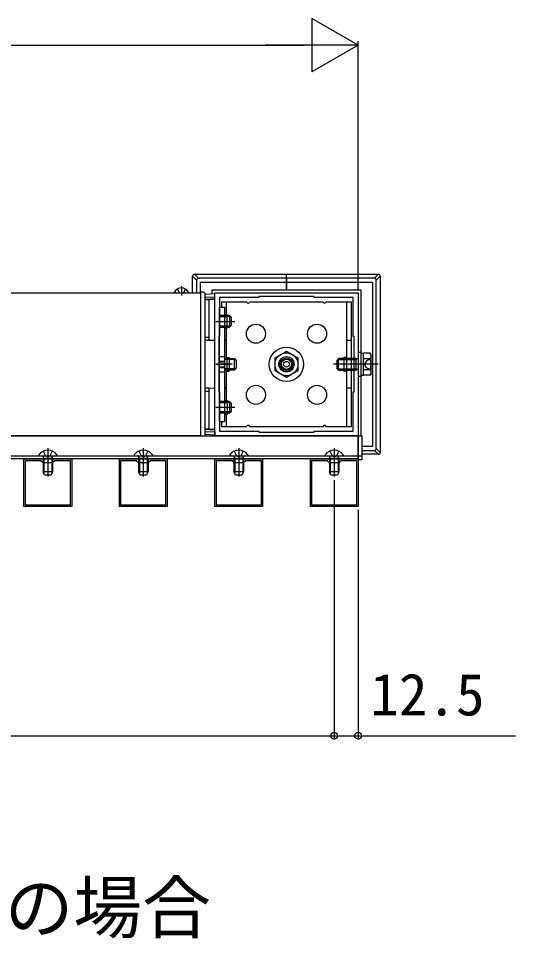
# Model space of a CAD drawing. Units: millimetres, scale not verified. Extents: x -875 to 875, y -1310 to 1300.
# Drawn here: x -321.6 to -191.4, y -218.9 to 22 of the extents above; entities that cross this region are included whole.
import ezdxf
from ezdxf.enums import TextEntityAlignment as Align

# ---------------------------------------------------------------- set-up
doc = ezdxf.new("R2010")
doc.units = ezdxf.units.MM
doc.header["$LTSCALE"] = 4
for name, color, linetype in [('0-1_USER1', 3, 'Continuous'), ('0-2_YKK_11', 7, 'Continuous'), ('0-3_YKK_12', 2, 'Continuous'), ('0-4_YKK_13', 4, 'Continuous'), ('0-5_YKK_D', 6, 'Continuous')]:
    doc.layers.add(name, color=color, linetype=linetype)
doc.styles.add('ＭＳ ゴシック', font='')
doc.styles.get('ＭＳ ゴシック').set_extended_font_data('MS Gothic')

msp = doc.modelspace()

# ---------------------------------------------------------------- linework, layer by layer
at = {"layer": '0-2_YKK_11'}
for points in [[(-270.18, -87.32), (-270.18, -49.82), (-232.68, -49.82), (-232.68, -87.32)], [(-258.68, -86.32), (-244.18, -86.32), (-244.18, -86.07), (-233.93, -86.07), (-233.93, -75.82), (-233.68, -75.82), (-233.68, -61.32), (-233.93, -61.32), (-233.93, -51.07), (-244.18, -51.07), (-244.18, -50.82), (-258.68, -50.82), (-258.68, -51.07), (-268.93, -51.07), (-268.93, -61.32), (-269.18, -61.32), (-269.18, -75.82), (-268.93, -75.82), (-268.93, -86.07), (-258.68, -86.07)], [(-307.68, -93.32), (-307.68, -105.82), (-320.179, -105.82), (-320.179, -93.32)], [(-308.08, -93.72), (-308.08, -105.42), (-319.779, -105.42), (-319.779, -93.72), (-315.779, -93.72), (-315.179, -94.32), (-312.679, -94.32), (-312.079, -93.72)], [(-282.68, -93.32), (-282.68, -105.82), (-295.179, -105.82), (-295.179, -93.32)], [(-283.08, -93.72), (-283.08, -105.42), (-294.779, -105.42), (-294.779, -93.72), (-290.779, -93.72), (-290.179, -94.32), (-287.679, -94.32), (-287.079, -93.72)], [(-257.68, -93.32), (-257.68, -105.82), (-270.179, -105.82), (-270.179, -93.32)], [(-258.08, -93.72), (-258.08, -105.42), (-269.779, -105.42), (-269.779, -93.72), (-265.779, -93.72), (-265.179, -94.32), (-262.679, -94.32), (-262.079, -93.72)], [(-232.68, -93.32), (-232.68, -105.82), (-245.179, -105.82), (-245.179, -93.32)], [(-233.08, -93.72), (-233.08, -105.42), (-244.779, -105.42), (-244.779, -93.72), (-240.779, -93.72), (-240.179, -94.32), (-237.679, -94.32), (-237.079, -93.72)]]:
    msp.add_lwpolyline(points, close=True, dxfattribs=at)
at = {"layer": '0-3_YKK_12'}
msp.add_line((-470.179, -92.57), (-232.68, -92.57), dxfattribs=at)
for points in [[(-478.93, -49.82), (-273.93, -49.82), (-273.93, -87.32), (-478.93, -87.32)], [(-470.179, -87.32), (-232.68, -87.32), (-232.68, -93.32), (-470.179, -93.32)]]:
    msp.add_lwpolyline(points, close=True, dxfattribs=at)
at = {"layer": '0-4_YKK_13'}
for p, q in [((-276, -45.499), (-274.958, -46.541)), ((-276, -49.82), (-276, -45.499)), ((-274.459, -46.042), (-275.501, -45)), ((-275.501, -45), (-251.43, -45)), ((-251.43, -45), (-227.358, -45)), ((-251.43, -46.042), (-251.43, -45)), ((-251.43, -46.042), (-251.43, -45)), ((-251.43, -46.042), (-251.43, -45)), ((-227.358, -45), (-228.4, -46.042)), ((-227.901, -46.541), (-226.859, -45.499)), ((-226.859, -45.499), (-226.859, -91.642)), ((-278.93, -48.07), (-278.93, -50.549)), ((-274.958, -46.541), (-274.958, -49.82)), ((-251.43, -46.042), (-274.459, -46.042)), ((-251.43, -46.541), (-251.43, -46.042)), ((-251.43, -46.541), (-251.43, -47.07)), ((-251.43, -49.07), (-251.43, -47.07)), ((-251.43, -49.07), (-251.43, -47.07)), ((-251.43, -47.07), (-251.43, -49.07)), ((-227.901, -90.6), (-227.901, -46.541)), ((-280.727, -49.82), (-277.132, -49.82)), ((-279.955, -48.837), (-279.502, -49.745)), ((-278.93, -50.049), (-279.502, -49.745)), ((-278.93, -50.049), (-278.357, -49.745)), ((-277.905, -48.837), (-278.357, -49.745)), ((-272.68, -86.955), (-272.68, -50.185)), ((-272.68, -51.66), (-271.68, -51.599)), ((-271.68, -51.599), (-271.68, -51.457)), ((-271.68, -51.607), (-270.18, -51.515)), ((-271.68, -61.568), (-271.68, -51.599)), ((-270.18, -51.515), (-270.18, -51.365)), ((-267.18, -52.32), (-267.18, -55.52)), ((-241.863, -52.32), (-260.997, -52.32)), ((-235.68, -52.32), (-235.68, -84.82)), ((-268.93, -83.57), (-268.93, -53.57)), ((-268.93, -53.57), (-267.68, -53.57)), ((-267.68, -53.57), (-267.68, -83.57)), ((-269.93, -57.32), (-266.28, -57.32)), ((-268.93, -55.82), (-266.93, -55.82)), ((-268.93, -56.07), (-266.93, -56.07)), ((-268.93, -57.32), (-264.974, -57.32)), ((-267.68, -55.52), (-266.93, -55.52)), ((-266.93, -59.12), (-266.93, -55.52)), ((-266.33, -55.82), (-266.33, -58.82)), ((-266.33, -55.82), (-265.83, -56.32)), ((-265.83, -58.32), (-265.83, -56.32)), ((-268.93, -58.57), (-266.93, -58.57)), ((-268.93, -58.82), (-266.93, -58.82)), ((-267.68, -59.12), (-266.93, -59.12)), ((-267.18, -59.12), (-267.18, -67.331)), ((-266.33, -58.82), (-265.83, -58.32)), ((-271.68, -61.568), (-272.68, -61.577)), ((-270.18, -74.875), (-270.18, -62.266)), ((-267.18, -62.32), (-267.68, -62.32)), ((-234.43, -62.32), (-235.68, -62.32)), ((-268.93, -66.57), (-267.68, -66.57)), ((-267.68, -67.421), (-267.68, -69.72)), ((-267.18, -66.77), (-266.43, -66.77)), ((-266.93, -69.701), (-266.93, -67.421)), ((-266.43, -66.77), (-266.43, -70.37)), ((-265.08, -70.07), (-265.08, -67.07)), ((-265.08, -67.07), (-264.58, -67.57)), ((-237.78, -67.07), (-238.28, -67.57)), ((-237.78, -70.07), (-237.78, -67.07)), ((-236.43, -66.77), (-236.43, -70.37)), ((-235.68, -66.77), (-236.43, -66.77)), ((-233.19, -70.07), (-233.19, -67.07)), ((-232.72, -67.17), (-233.19, -67.07)), ((-232.72, -67.17), (-233.19, -67.34)), ((-232.68, -67.17), (-232.72, -67.17)), ((-232.68, -65.445), (-232.68, -71.695)), ((-231.28, -65.72), (-231.88, -65.72)), ((-231.28, -71.457), (-231.28, -65.684)), ((-229.503, -65.684), (-231.28, -65.684)), ((-229.503, -67.127), (-231.28, -67.127)), ((-229.28, -66.07), (-229.503, -65.684)), ((-229.28, -71.07), (-229.28, -66.07)), ((-269.93, -68.57), (-266.28, -68.57)), ((-265.64, -68.57), (-269.68, -68.57)), ((-269.18, -67.945), (-267.68, -67.945)), ((-269.18, -69.195), (-267.68, -69.195)), ((-268.93, -67.745), (-267.68, -67.745)), ((-268.93, -69.395), (-267.68, -69.395)), ((-267.18, -69.81), (-267.18, -78.02)), ((-265.08, -70.07), (-264.58, -69.57)), ((-264.58, -67.57), (-264.58, -69.57)), ((-227.43, -68.57), (-239.135, -68.57)), ((-238.28, -67.57), (-238.28, -69.57)), ((-237.78, -70.07), (-238.28, -69.57)), ((-232.72, -69.97), (-233.19, -69.8)), ((-268.93, -70.57), (-267.68, -70.57)), ((-267.18, -70.37), (-266.43, -70.37)), ((-235.68, -70.37), (-236.43, -70.37)), ((-232.72, -69.97), (-233.19, -70.07)), ((-232.68, -69.97), (-232.72, -69.97)), ((-231.93, -71.695), (-231.93, -87.32)), ((-231.88, -71.42), (-231.28, -71.42)), ((-229.503, -70.014), (-231.28, -70.014)), ((-229.503, -71.457), (-231.28, -71.457)), ((-229.28, -71.07), (-229.503, -71.457)), ((-271.68, -74.862), (-272.68, -74.853)), ((-272.68, -75.564), (-271.68, -75.573)), ((-271.68, -75.573), (-271.68, -74.862)), ((-270.18, -74.875), (-271.68, -74.862)), ((-271.68, -85.542), (-271.68, -75.573)), ((-270.18, -85.625), (-270.18, -74.875)), ((-267.18, -74.82), (-267.68, -74.82)), ((-234.43, -74.82), (-235.68, -74.82)), ((-268.93, -78.32), (-266.93, -78.32)), ((-268.93, -78.57), (-266.93, -78.57)), ((-267.68, -78.02), (-266.93, -78.02)), ((-266.93, -78.02), (-266.93, -81.62)), ((-266.33, -78.32), (-266.33, -81.32)), ((-266.33, -78.32), (-265.83, -78.82)), ((-265.83, -80.82), (-265.83, -78.82)), ((-269.93, -79.82), (-266.28, -79.82)), ((-268.93, -79.82), (-264.974, -79.82)), ((-268.93, -81.07), (-266.93, -81.07)), ((-268.93, -81.32), (-266.93, -81.32)), ((-267.68, -81.62), (-266.93, -81.62)), ((-267.18, -81.62), (-267.18, -84.82)), ((-266.33, -81.32), (-265.83, -80.82)), ((-268.93, -83.57), (-267.68, -83.57)), ((-271.68, -85.542), (-272.68, -85.48)), ((-270.18, -85.776), (-272.68, -85.623)), ((-272.68, -86.123), (-270.18, -86.276)), ((-270.18, -85.625), (-271.68, -85.534)), ((-271.68, -85.684), (-271.68, -85.542)), ((-270.18, -85.776), (-270.18, -85.625)), ((-270.18, -86.276), (-270.18, -85.776)), ((-270.18, -86.276), (-270.18, -87.026)), ((-260.997, -84.82), (-241.863, -84.82)), ((-272.68, -86.873), (-270.18, -87.026)), ((-315.104, -91.314), (-314.501, -92.523)), ((-313.929, -90.57), (-313.929, -97.92)), ((-312.754, -91.314), (-313.356, -92.523)), ((-290.104, -91.314), (-289.501, -92.523)), ((-288.929, -90.57), (-288.929, -97.92)), ((-287.754, -91.314), (-288.356, -92.523)), ((-265.104, -91.314), (-264.501, -92.523)), ((-263.929, -90.57), (-263.929, -97.92)), ((-262.754, -91.314), (-263.356, -92.523)), ((-240.104, -91.314), (-239.501, -92.523)), ((-238.929, -90.57), (-238.929, -97.92)), ((-237.754, -91.314), (-238.356, -92.523)), ((-231.68, -91.099), (-228.4, -91.099)), ((-228.4, -91.099), (-227.358, -92.141)), ((-226.859, -91.642), (-227.901, -90.6)), ((-316.304, -92.271), (-316.304, -92.32)), ((-316.054, -92.57), (-311.804, -92.57)), ((-315.179, -93.27), (-315.071, -92.973)), ((-312.679, -93.27), (-315.179, -93.27)), ((-315.179, -93.27), (-315.179, -96.72)), ((-314.962, -93.27), (-315.059, -92.809)), ((-314.962, -93.27), (-314.962, -97.18)), ((-313.929, -92.827), (-314.501, -92.523)), ((-313.929, -92.827), (-313.356, -92.523)), ((-312.895, -93.27), (-312.799, -92.809)), ((-312.895, -93.27), (-312.895, -97.18)), ((-312.679, -93.27), (-312.787, -92.973)), ((-312.679, -93.27), (-312.679, -96.72)), ((-311.554, -92.271), (-311.554, -92.32)), ((-291.304, -92.271), (-291.304, -92.32)), ((-291.054, -92.57), (-286.804, -92.57)), ((-290.179, -93.27), (-290.071, -92.973)), ((-287.679, -93.27), (-290.179, -93.27)), ((-290.179, -93.27), (-290.179, -96.72)), ((-289.962, -93.27), (-290.059, -92.809)), ((-289.962, -93.27), (-289.962, -97.18)), ((-288.929, -92.827), (-289.501, -92.523)), ((-288.929, -92.827), (-288.356, -92.523)), ((-287.895, -93.27), (-287.799, -92.809)), ((-287.895, -93.27), (-287.895, -97.18)), ((-287.679, -93.27), (-287.787, -92.973)), ((-287.679, -93.27), (-287.679, -96.72)), ((-286.554, -92.271), (-286.554, -92.32)), ((-266.304, -92.271), (-266.304, -92.32)), ((-266.054, -92.57), (-261.804, -92.57)), ((-265.179, -93.27), (-265.071, -92.973)), ((-262.679, -93.27), (-265.179, -93.27)), ((-265.179, -93.27), (-265.179, -96.72)), ((-264.962, -93.27), (-265.059, -92.809)), ((-264.962, -93.27), (-264.962, -97.18)), ((-263.929, -92.827), (-264.501, -92.523)), ((-263.929, -92.827), (-263.356, -92.523)), ((-262.895, -93.27), (-262.799, -92.809)), ((-262.895, -93.27), (-262.895, -97.18)), ((-262.679, -93.27), (-262.787, -92.973)), ((-262.679, -93.27), (-262.679, -96.72)), ((-261.554, -92.271), (-261.554, -92.32)), ((-241.304, -92.271), (-241.304, -92.32)), ((-241.054, -92.57), (-236.804, -92.57)), ((-240.179, -93.27), (-240.071, -92.973)), ((-237.679, -93.27), (-240.179, -93.27)), ((-240.179, -93.27), (-240.179, -96.72)), ((-239.962, -93.27), (-240.059, -92.809)), ((-239.962, -93.27), (-239.962, -97.18)), ((-238.929, -92.827), (-239.501, -92.523)), ((-238.929, -92.827), (-238.356, -92.523)), ((-237.895, -93.27), (-237.799, -92.809)), ((-237.895, -93.27), (-237.895, -97.18)), ((-237.679, -93.27), (-237.787, -92.973)), ((-237.679, -93.27), (-237.679, -96.72)), ((-236.554, -92.271), (-236.554, -92.32)), ((-232.68, -92.57), (-231.68, -92.57)), ((-227.358, -92.141), (-231.68, -92.141)), ((-312.679, -96.72), (-315.179, -96.72)), ((-314.779, -97.57), (-315.179, -96.72)), ((-313.079, -97.57), (-314.779, -97.57)), ((-312.679, -96.72), (-313.079, -97.57)), ((-287.679, -96.72), (-290.179, -96.72)), ((-289.779, -97.57), (-290.179, -96.72)), ((-288.079, -97.57), (-289.779, -97.57)), ((-287.679, -96.72), (-288.079, -97.57)), ((-262.679, -96.72), (-265.179, -96.72)), ((-264.779, -97.57), (-265.179, -96.72)), ((-263.079, -97.57), (-264.779, -97.57)), ((-262.679, -96.72), (-263.079, -97.57)), ((-237.679, -96.72), (-240.179, -96.72)), ((-239.779, -97.57), (-240.179, -96.72)), ((-238.079, -97.57), (-239.779, -97.57)), ((-237.679, -96.72), (-238.079, -97.57))]:
    msp.add_line(p, q, dxfattribs=at)
for points in [[(-273.93, -49.82), (-273.93, -47.07), (-251.43, -47.07), (-251.43, -46.541)], [(-228.4, -46.042), (-251.43, -46.042), (-251.43, -46.541)], [(-251.43, -46.042), (-251.43, -46.541), (-251.43, -47.07)], [(-251.43, -47.07), (-228.93, -47.07), (-228.93, -90.07), (-231.68, -90.07)], [(-273.153, -49.686), (-273.93, -49.645), (-273.93, -49.895), (-273.93, -87.246), (-273.93, -87.32)], [(-272.68, -51.018), (-270.18, -50.865), (-270.18, -50.115), (-272.68, -50.268)], [(-270.93, -50.161), (-270.93, -49.07), (-251.43, -49.07)], [(-251.43, -49.07), (-231.93, -49.07), (-231.93, -65.445)], [(-272.68, -51.518), (-270.18, -51.365), (-270.18, -50.865)], [(-271.68, -62.279), (-270.18, -62.266), (-270.18, -51.515)], [(-261.863, -52.32), (-268.43, -52.32), (-268.43, -53.57)], [(-240.997, -84.82), (-234.43, -84.82), (-234.43, -52.32), (-240.997, -52.32)], [(-266.33, -55.82), (-266.73, -55.82), (-268.93, -55.82)], [(-266.06, -56.09), (-266.73, -56.09), (-268.93, -56.09)], [(-266.06, -58.55), (-266.73, -58.55), (-268.93, -58.55)], [(-268.93, -58.82), (-266.73, -58.82), (-266.33, -58.82)], [(-272.68, -62.288), (-271.68, -62.279), (-271.68, -61.568)], [(-267.68, -67.07), (-265.48, -67.07), (-265.08, -67.07)], [(-264.81, -67.34), (-265.48, -67.34), (-267.68, -67.34)], [(-238.05, -67.34), (-237.38, -67.34), (-233.19, -67.34)], [(-233.19, -67.07), (-237.38, -67.07), (-237.78, -67.07)], [(-232.68, -71.695), (-231.88, -71.695), (-231.88, -65.445), (-232.68, -65.445)], [(-229.278, -67.045), (-230.457, -67.62), (-230.962, -68.57)], [(-264.81, -69.8), (-265.48, -69.8), (-267.68, -69.8)], [(-238.05, -69.8), (-237.38, -69.8), (-233.19, -69.8)], [(-229.278, -70.095), (-230.457, -69.52), (-230.962, -68.57)], [(-265.08, -70.07), (-265.48, -70.07), (-267.68, -70.07)], [(-237.78, -70.07), (-237.38, -70.07), (-233.19, -70.07)], [(-266.33, -78.32), (-266.73, -78.32), (-268.93, -78.32)], [(-266.06, -78.59), (-266.73, -78.59), (-268.93, -78.59)], [(-266.06, -81.05), (-266.73, -81.05), (-268.93, -81.05)], [(-268.93, -81.32), (-266.73, -81.32), (-266.33, -81.32)], [(-268.43, -83.57), (-268.43, -84.82), (-261.863, -84.82)]]:
    msp.add_lwpolyline(points, dxfattribs=at)
for points in [[(-254.43, -66.838), (-251.43, -65.106), (-248.43, -66.838), (-248.43, -70.302), (-251.43, -72.034), (-254.43, -70.302)], [(-232.68, -87.32), (-231.68, -87.32), (-231.68, -93.57), (-232.68, -93.57)]]:
    msp.add_lwpolyline(points, close=True, dxfattribs=at)
for centre, radius in [((-259.43, -60.57), 2.5), ((-243.43, -60.57), 2.5), ((-251.43, -68.57), 4.5), ((-251.43, -68.57), 3), ((-251.43, -68.57), 2), ((-251.43, -68.57), 1.662), ((-251.43, -68.57), 1.325), ((-251.43, -68.57), 0.75), ((-259.43, -76.57), 2.5), ((-243.43, -76.57), 2.5)]:
    msp.add_circle(centre, radius, dxfattribs=at)
for centre, radius, start, end in [((-274.457, -46.543), 0.501, 90.24971, 179.75029), ((-228.402, -46.543), 0.501, 0.24971, 89.75029), ((-280.727, -49.743), 0.0772, 152.71904, 270), ((-278.93, -50.67), 2.1, 27.28096, 152.71904), ((-277.132, -49.743), 0.0772, 270, 27.28096), ((-273.18, -50.185), 0.5, 0, 87), ((-261.43, -52.07), 0.5, 210, 330), ((-241.43, -52.07), 0.5, 210, 330), ((-267.305, -68.07), 0.75, 60.00006, 119.99994), ((-230.558, -66.405), 1.278, 325.61708, 34.38292), ((-234.057, -68.57), 4.777, 342.41276, 17.58724), ((-267.305, -69.07), 0.75, 240.00006, 299.99994), ((-230.558, -70.735), 1.278, 325.61708, 34.38292), ((-261.43, -85.07), 0.5, 30, 150), ((-241.43, -85.07), 0.5, 30, 150), ((-273.18, -86.955), 0.5, 313.11496, 0), ((-313.929, -94.02), 2.95, 36.38156, 143.61844), ((-288.929, -94.02), 2.95, 36.38156, 143.61844), ((-263.929, -94.02), 2.95, 36.38156, 143.61844), ((-238.929, -94.02), 2.95, 36.38156, 143.61844), ((-228.402, -90.598), 0.501, 270.24971, 359.75029), ((-316.054, -92.32), 0.25, 180, 270), ((-315.353, -92.87), 0.3, 340.03043, 90), ((-312.505, -92.87), 0.3, 90, 199.96957), ((-311.804, -92.32), 0.25, 270, 0), ((-291.054, -92.32), 0.25, 180, 270), ((-290.353, -92.87), 0.3, 340.03043, 90), ((-287.505, -92.87), 0.3, 90, 199.96957), ((-286.804, -92.32), 0.25, 270, 0), ((-266.054, -92.32), 0.25, 180, 270), ((-265.353, -92.87), 0.3, 340.03043, 90), ((-262.505, -92.87), 0.3, 90, 199.96957), ((-261.804, -92.32), 0.25, 270, 0), ((-241.054, -92.32), 0.25, 180, 270), ((-240.353, -92.87), 0.3, 340.03043, 90), ((-237.505, -92.87), 0.3, 90, 199.96957), ((-236.804, -92.32), 0.25, 270, 0)]:
    msp.add_arc(centre, radius, start, end, dxfattribs=at)
for centre, major_axis in [((-275.499, -45.501), (-0.355, 0.355)), ((-227.36, -45.501), (0.355, 0.355)), ((-227.36, -91.64), (0.355, -0.355))]:
    msp.add_ellipse(centre, major_axis=major_axis, ratio=0.99628, start_param=5.4996506, end_param=7.06672, dxfattribs=at)
at = {"layer": '0-5_YKK_D'}
for p, q in [((-232.68, 15), (-244.804, 22)), ((-244.804, 22), (-244.804, 8)), ((-468.68, 15), (-246.68, 15)), ((-232.68, 15), (-256.928, 15)), ((-232.68, 15), (-244.804, 8)), ((-232.68, -48.97), (-232.68, 16)), ((-238.929, -98.92), (-238.929, -166.82)), ((-238.929, -98.92), (-238.929, -166.82)), ((-232.68, -106.67), (-232.68, -166.82)), ((-463.929, -165.82), (-238.929, -165.82))]:
    msp.add_line(p, q, dxfattribs=at)
msp.add_lwpolyline([(-238.929, -165.82), (-232.68, -165.82), (-191.43, -165.82)], dxfattribs=at)
for centre in [(-238.929, -165.82), (-238.929, -165.82), (-232.68, -165.82)]:
    msp.add_circle(centre, 0.875, dxfattribs=at)

# ---------------------------------------------------------------- texts
at = {"layer": '0-1_USER1', "style": 'ＭＳ ゴシック'}
msp.add_text('・宅配ﾎﾞｯｸｽｽｸﾘｰﾝ 細格子 ﾎﾟｽﾃｨﾓ 宅配ﾎﾞｯｸｽの外観右側に延長の場合', height=13.2, dxfattribs=at).set_placement((-829.295, -221.375), align=Align.BOTTOM_LEFT)
at = {"layer": '0-5_YKK_D', "style": 'ＭＳ ゴシック'}
msp.add_text('12.5', height=11, dxfattribs=at).set_placement((-229.481, -163.82), align=Align.BOTTOM_LEFT)

doc.saveas('drawing.dxf')
